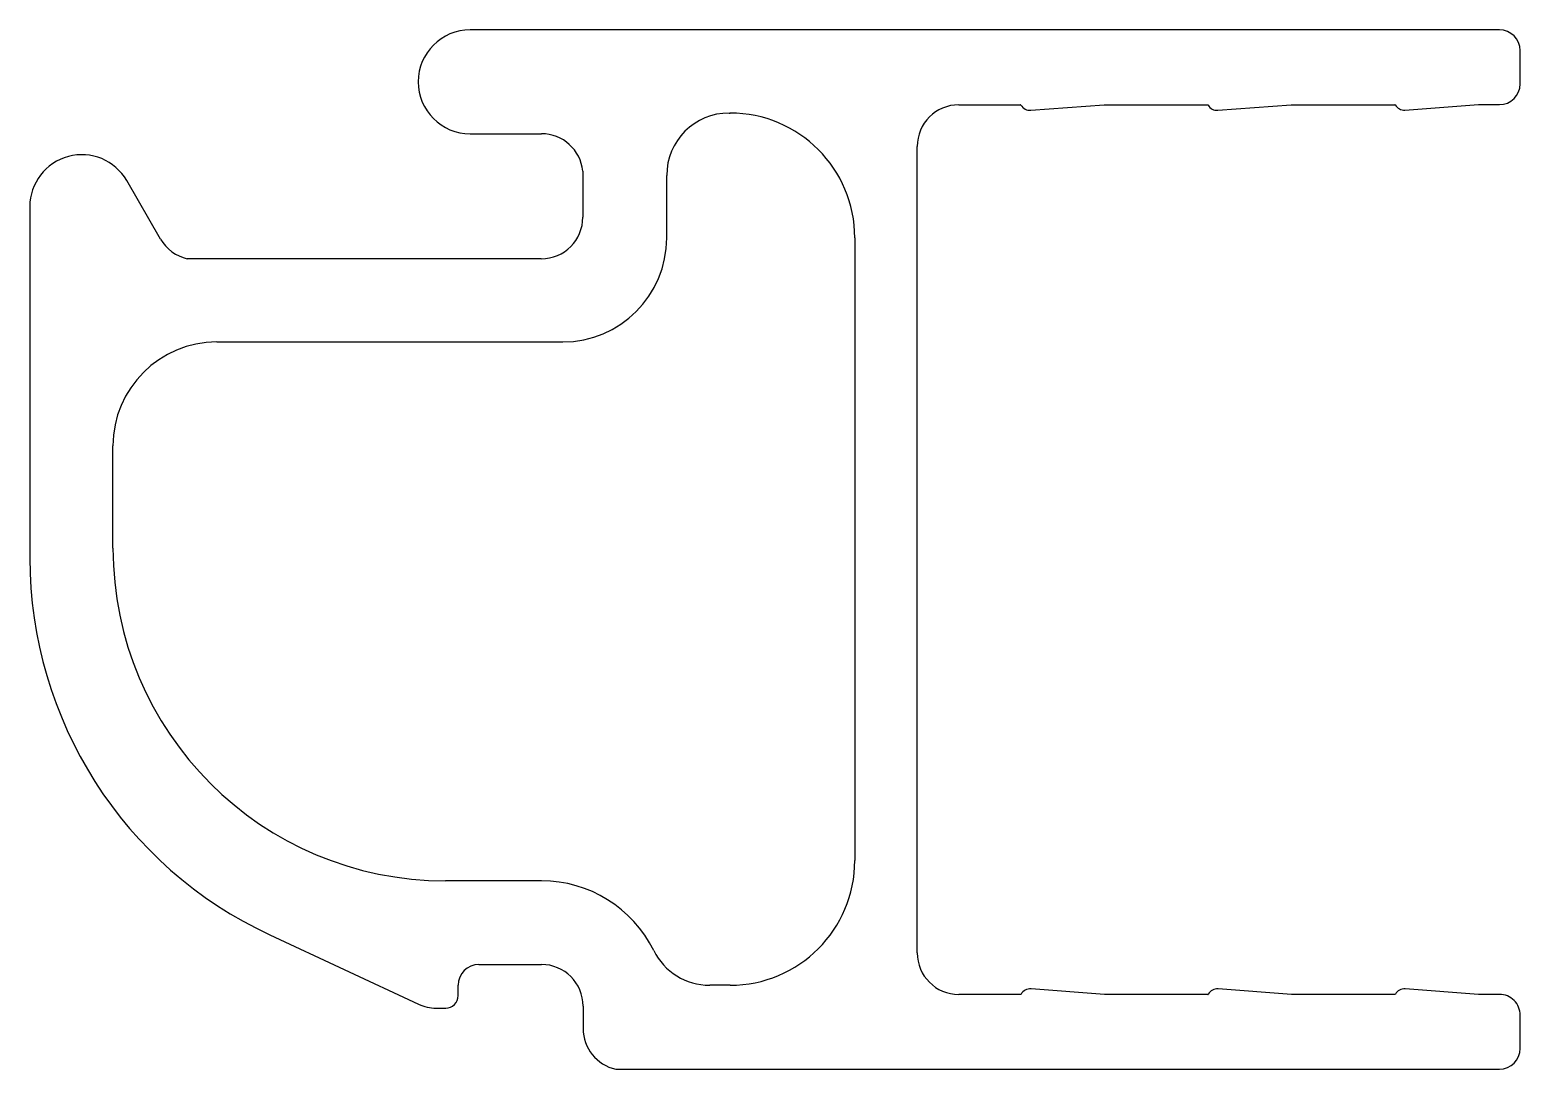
# Model space of a CAD drawing. Extents: x 2.6 to 38.5, y 1.9 to 26.9.
import ezdxf

# ---------------------------------------------------------------- set-up
doc = ezdxf.new("R2010")
doc.units = 0
doc.layers.get('0').update_dxf_attribs({"linetype": 'CONTINUOUS'})

msp = doc.modelspace()

# ---------------------------------------------------------------- linework, layer by layer
for p, q in [((37.987, 26.871), (13.237, 26.871)), ((38.487, 25.571), (38.487, 26.371)), ((19.463, 24.869), (19.486, 24.869)), ((24.987, 25.067), (26.474, 25.067)), ((26.72, 24.935), (28.484, 25.067)), ((28.484, 25.067), (30.974, 25.067)), ((31.22, 24.935), (32.984, 25.067)), ((32.984, 25.067), (35.474, 25.068)), ((35.718, 24.938), (37.484, 25.071)), ((37.484, 25.071), (37.987, 25.071)), ((13.237, 24.371), (14.951, 24.371)), ((23.987, 4.669), (23.987, 24.067)), ((15.946, 23.474), (15.946, 22.364)), ((17.963, 21.864), (17.963, 23.369)), ((5.79, 21.839), (4.979, 23.243)), ((2.646, 22.618), (2.646, 14.164)), ((22.486, 21.869), (22.486, 6.89)), ((14.946, 21.364), (6.433, 21.364)), ((7.146, 19.364), (15.463, 19.364)), ((4.646, 14.402), (4.646, 16.864)), ((14.951, 6.402), (12.646, 6.402)), ((8.422, 5.1), (11.996, 3.434)), ((13.447, 4.39), (14.951, 4.39)), ((12.947, 3.64), (12.947, 3.89)), ((19.486, 3.89), (18.996, 3.89)), ((26.478, 3.669), (24.987, 3.669)), ((28.488, 3.669), (26.724, 3.801)), ((30.978, 3.67), (28.488, 3.669)), ((32.988, 3.67), (31.224, 3.802)), ((35.478, 3.671), (32.988, 3.67)), ((37.488, 3.671), (35.724, 3.803)), ((37.988, 3.671), (37.488, 3.671)), ((12.419, 3.34), (12.647, 3.34)), ((15.951, 3.39), (15.951, 2.849)), ((38.488, 2.371), (38.488, 3.171)), ((16.739, 1.871), (37.988, 1.871))]:
    msp.add_line(p, q)
for centre, radius, start, end in [((13.237, 25.621), 1.25, 90, 269.9911), ((37.987, 26.371), 0.5, 0, 90), ((37.987, 25.571), 0.5, 270.0123, 360), ((19.463, 23.369), 1.5, 90, 180), ((19.486, 21.869), 3, 0, 90), ((24.987, 24.067), 1, 90, 180), ((26.474, 25.057), 0.01, 29.2059, 90), ((26.701, 25.184), 0.25, 209.2059, 274.2622), ((30.974, 25.057), 0.01, 29.2439, 90.0123), ((31.201, 25.184), 0.25, 209.2439, 274.3014), ((35.474, 25.058), 0.01, 29.9232, 90.0123), ((35.699, 25.188), 0.25, 209.9232, 274.3015), ((14.951, 23.371), 1, 5.9074, 89.9862), ((3.896, 22.618), 1.25, 30, 180), ((14.946, 22.364), 1, 270, 0), ((15.463, 21.864), 2.5, 270, 0), ((6.656, 22.339), 1, 210, 257.0878), ((7.146, 16.864), 2.5, 90, 180), ((12.646, 14.402), 8, 180, 270), ((12.646, 14.164), 10, 180, 245.0123), ((19.486, 6.89), 3, 270, 0), ((14.951, 3.39), 3.012, 26.3119, 90), ((18.996, 5.39), 1.5, 206.3119, 270), ((24.987, 4.669), 1, 180, 270), ((13.447, 3.89), 0.5, 90, 180), ((14.951, 3.39), 1, 360, 90), ((12.647, 3.64), 0.3, 270, 360), ((26.478, 3.679), 0.01, 270, 330.8067), ((26.705, 3.552), 0.25, 85.7231, 150.8067), ((30.978, 3.68), 0.01, 270.0123, 330.7806), ((31.205, 3.553), 0.25, 85.7231, 150.7806), ((35.478, 3.681), 0.01, 270.0123, 330.7806), ((35.705, 3.554), 0.25, 85.7231, 150.7806), ((37.988, 3.171), 0.5, 0, 90.0123), ((12.419, 4.34), 1, 245.0123, 270), ((16.951, 2.849), 1, 180, 257.749), ((37.988, 2.371), 0.5, 270, 0)]:
    msp.add_arc(centre, radius, start, end)

doc.saveas('drawing.dxf')
